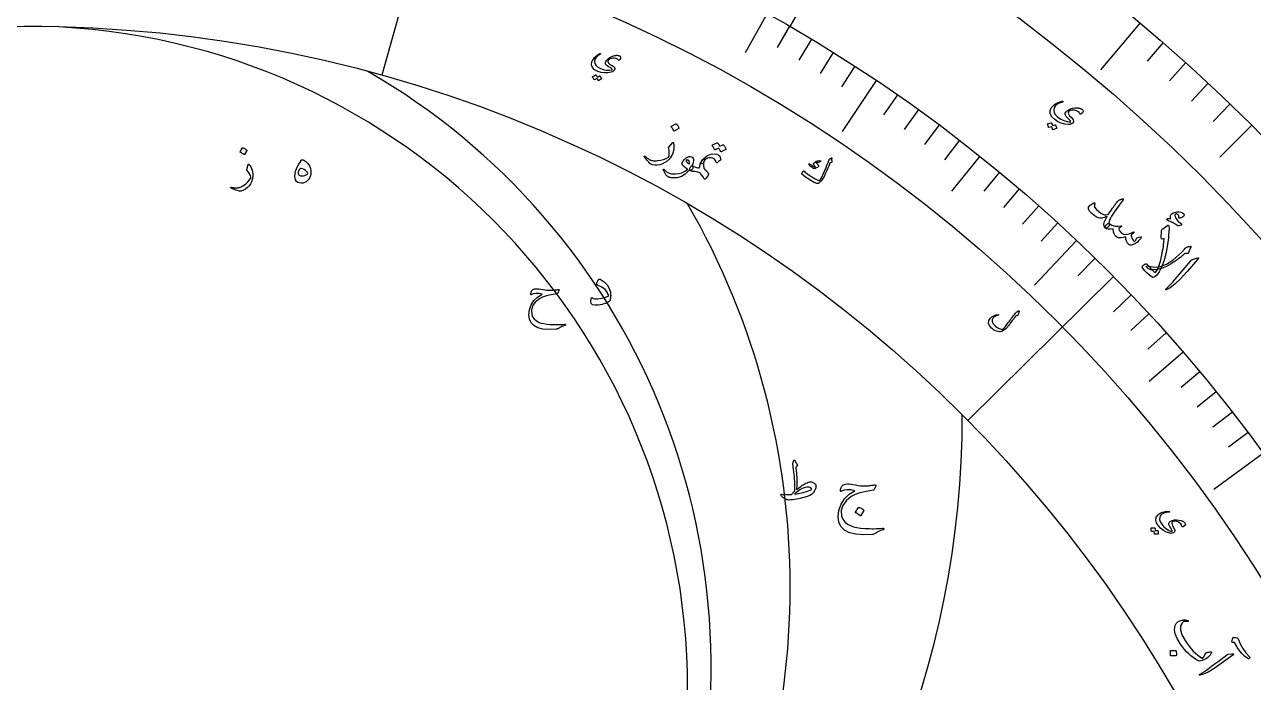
# Model space of a CAD drawing. Header units: millimetres. Extents: x -280 to 280, y -280 to 325.
# Drawn here: x 0 to 180.1, y 98.3 to 194.6 of the extents above; entities that cross this region are included whole.
import ezdxf

# ---------------------------------------------------------------- set-up
doc = ezdxf.new("R2010")
doc.units = ezdxf.units.MM
for name, color, linetype in [('ENGRAVE', 7, 'Continuous'), ('ENGRAVE_FINE', 8, 'Continuous'), ('TEXT', 5, 'Continuous')]:
    doc.layers.add(name, color=color, linetype=linetype)

msp = doc.modelspace()

# ---------------------------------------------------------------- linework, layer by layer
at = {"layer": 'ENGRAVE'}
for points in [[(127.2, 220.3169), (112.2, 194.3361)], [(60.4638, 216.1006), (52.3804, 187.2102)], [(108.8427, 196.2361), (105.6415, 190.4645)], [(163.5252, 194.8817), (157.7401, 187.9873)], [(124.8535, 186.459), (119.846, 178.9807)], [(179.888, 179.888), (175.2211, 175.2211)], [(140.015, 175.3601), (135.8969, 170.2024)], [(154.2192, 163.0086), (148.034, 156.4708)], [(159.6096, 157.7344), (138.2714, 136.6469)], [(169.8557, 146.6437), (164.86, 142.3307)], [(181.5986, 131.823), (174.3153, 126.536)]]:
    msp.add_lwpolyline(points, dxfattribs=at)
for radius in [274.4, 274.4, 267.4, 254.4, 254.4, 243.9, 224.4, 224.4, 213.9, 194.4, 194.4]:
    msp.add_circle((0, 0), radius, dxfattribs=at)
for centre, radius, end in [((0, 97.2), 97.2, 90), ((0, 100.6288), 100.6288, 60.000002), ((0, 112.2369), 112.2369, 30.000001), ((0, 137.4616), 137.4616, 0.000001)]:
    msp.add_arc(centre, radius, 270, end, dxfattribs=at)
at = {"layer": 'ENGRAVE_FINE'}
for points in [[(112.1075, 194.3895), (110.309, 191.2709)], [(115.3419, 192.488), (113.4915, 189.3999)], [(166.9014, 191.9981), (164.5396, 189.2812)], [(118.5449, 190.5321), (116.6431, 187.4754)], [(121.7158, 188.5222), (119.7631, 185.4978)], [(170.2268, 189.056), (167.818, 186.3807)], [(173.5004, 186.0564), (171.0452, 183.4235)], [(127.9573, 184.3429), (125.9045, 181.3855)], [(131.0262, 182.1744), (128.9242, 179.2518)], [(176.7211, 183), (174.2203, 180.4104)], [(134.0593, 179.954), (131.9087, 177.0671)], [(137.0559, 177.6824), (134.8572, 174.8319)], [(142.9358, 172.9876), (140.6427, 170.2124)], [(145.8175, 170.5656), (143.4782, 167.8293)], [(148.6591, 168.0947), (146.2742, 165.398)], [(151.46, 165.5755), (149.0302, 162.9192)], [(156.936, 160.3947), (154.4183, 157.8215)], [(162.2391, 155.0285), (159.6363, 152.5414)], [(164.8238, 152.2776), (162.1796, 149.8347)], [(167.3629, 149.4825), (164.678, 147.0843)], [(172.3014, 143.7622), (169.5372, 141.4559)], [(174.6993, 140.8386), (171.8966, 138.5792)], [(177.0486, 137.8737), (174.2083, 135.6618)], [(179.3486, 134.8682), (176.4714, 132.7045)]]:
    msp.add_lwpolyline(points, dxfattribs=at)
at = {"layer": 'TEXT'}
for points in [[(87.0489, 189.4325), (86.9077, 189.5644), (86.7228, 189.6518), (86.4941, 189.6945), (86.2219, 189.6925), (86.0341, 189.6576), (85.8614, 189.5926), (85.704, 189.4973), (85.5617, 189.3719), (85.5404, 189.3436), (85.525, 189.3111), (85.5153, 189.2744), (85.5116, 189.2335), (85.5434, 189.0867), (85.6425, 188.9419), (85.8088, 188.799), (86.0423, 188.6578), (86.2736, 188.5207), (86.4286, 188.3926), (86.5071, 188.2738), (86.5095, 188.1644), (86.4282, 187.975), (86.3149, 187.8252), (86.1697, 187.7148), (85.9926, 187.6439), (85.4942, 187.5563), (85.0028, 187.5475), (84.518, 187.6175), (84.0394, 187.7663), (83.5588, 188.0223), (83.254, 188.3381), (83.1249, 188.7143), (83.1719, 189.1516), (83.2574, 189.3653), (83.3882, 189.5807), (83.5644, 189.7976), (83.7861, 190.0161), (83.8552, 190.0735), (83.9241, 190.128), (83.9929, 190.1794), (84.0615, 190.2277), (84.1304, 190.2733), (84.2002, 190.3161), (84.2707, 190.3563), (84.342, 190.3938), (84.3771, 190.4068), (84.4034, 190.4067), (84.4208, 190.3936), (84.4293, 190.3674), (84.4283, 190.3401), (84.4203, 190.3158), (84.4051, 190.2948), (84.3829, 190.2768), (84.0191, 190.0289), (83.7571, 189.7759), (83.5965, 189.5182), (83.5369, 189.256), (83.5754, 188.9351), (83.717, 188.6578), (83.9617, 188.4239), (84.3096, 188.2329), (84.7886, 188.0621), (85.2479, 187.9694), (85.6878, 187.955), (86.1089, 188.0191), (86.1366, 188.0281), (86.1522, 188.0427), (86.1556, 188.0629), (86.1469, 188.0886), (86.0936, 188.1534), (85.9873, 188.2361), (85.8282, 188.3366), (85.6161, 188.4548), (85.4044, 188.5842), (85.2566, 188.7137), (85.173, 188.8436), (85.1534, 188.9739), (85.1767, 189.1062), (85.2245, 189.2345), (85.2966, 189.3587), (85.3933, 189.4788), (85.6287, 189.6943), (85.8993, 189.8682), (86.2051, 190.0004), (86.5462, 190.0907), (86.6343, 190.1088), (86.7175, 190.1212), (86.7959, 190.1281), (86.8694, 190.1294), (86.9379, 190.1257), (87.0012, 190.1173), (87.0592, 190.1043), (87.112, 190.0867), (87.3004, 189.9781), (87.3816, 189.8371), (87.3556, 189.6638), (87.2227, 189.4581), (87.1716, 189.4098), (87.1256, 189.3894), (87.0847, 189.397), (87.0489, 189.4325)], [(84.2686, 187.1188), (84.2778, 187.1224), (84.2885, 187.1223), (84.3005, 187.1184), (84.3139, 187.1108), (84.3553, 187.0693), (84.3943, 187.0266), (84.4308, 186.9826), (84.4648, 186.9374), (84.4966, 186.8905), (84.5262, 186.8415), (84.5536, 186.7904), (84.5789, 186.7371), (84.5821, 186.7229), (84.5805, 186.7101), (84.5741, 186.6986), (84.5631, 186.6885), (84.1431, 186.4075), (84.1342, 186.4054), (84.1244, 186.4098), (84.1137, 186.4208), (84.1022, 186.4384), (84.0954, 186.4529), (84.0833, 186.474), (84.0657, 186.5019), (84.0428, 186.5364), (84.0144, 186.578), (83.9802, 186.6273), (83.9402, 186.6841), (83.8945, 186.7486), (83.5656, 186.5311), (83.5526, 186.5257), (83.5402, 186.5285), (83.5284, 186.5396), (83.5173, 186.5589), (83.5077, 186.5756), (83.4921, 186.6011), (83.4706, 186.6355), (83.4431, 186.6786), (83.4091, 186.7309), (83.3679, 186.7926), (83.3194, 186.8637), (83.2636, 186.9442), (83.2591, 186.9555), (83.2591, 186.9648), (83.2635, 186.9721), (83.2723, 186.9774), (83.6892, 187.2427), (83.6984, 187.2463), (83.709, 187.2462), (83.721, 187.2423), (83.7344, 187.2348), (83.7708, 187.2017), (83.8048, 187.167), (83.8365, 187.1306), (83.8659, 187.0924), (83.8932, 187.0529), (83.9185, 187.0124), (83.9418, 186.9708), (83.963, 186.9282)], [(154.7003, 181.5654), (154.5903, 181.7472), (154.4207, 181.8949), (154.1914, 182.0085), (153.9026, 182.0876), (153.6934, 182.1068), (153.4912, 182.0895), (153.296, 182.0357), (153.1079, 181.9455), (153.0769, 181.9219), (153.0508, 181.8921), (153.0297, 181.8561), (153.0135, 181.814), (153.0033, 181.649), (153.0649, 181.4661), (153.1983, 181.2651), (153.4033, 181.0459), (153.6073, 180.8316), (153.7331, 180.6497), (153.7808, 180.5005), (153.7506, 180.384), (153.608, 180.2077), (153.4433, 180.0829), (153.2566, 180.0095), (153.0479, 179.9873), (152.494, 180.0436), (151.971, 180.1812), (151.4786, 180.4003), (151.0163, 180.701), (150.5839, 181.116), (150.3556, 181.5415), (150.3315, 181.9785), (150.5121, 182.4273), (150.6665, 182.6279), (150.8694, 182.8167), (151.1209, 182.9936), (151.4209, 183.1585), (151.5113, 183.1986), (151.6005, 183.2356), (151.6887, 183.2695), (151.7758, 183.3001), (151.8624, 183.3277), (151.949, 183.3522), (152.0357, 183.3736), (152.1223, 183.392), (152.1634, 183.3952), (152.1912, 183.3873), (152.2057, 183.3682), (152.2069, 183.338), (152.1977, 183.3093), (152.1819, 183.286), (152.1596, 183.2683), (152.1307, 183.2559), (151.6714, 183.1023), (151.3184, 182.9129), (151.0713, 182.6882), (150.9297, 182.4285), (150.8744, 182.0773), (150.9414, 181.7413), (151.1306, 181.4204), (151.4419, 181.1141), (151.898, 180.79), (152.3566, 180.5546), (152.8181, 180.4078), (153.2831, 180.3497), (153.3151, 180.351), (153.336, 180.3619), (153.3456, 180.3822), (153.3441, 180.412), (153.3069, 180.4965), (153.2192, 180.6158), (153.0807, 180.7698), (152.8915, 180.9584), (152.7059, 181.1586), (152.5882, 181.3399), (152.5385, 181.5025), (152.5567, 181.6463), (152.621, 181.7794), (152.7098, 181.9009), (152.8234, 182.0108), (152.9616, 182.1091), (153.2752, 182.2668), (153.6136, 182.37), (153.9769, 182.4186), (154.3649, 182.4123), (154.4635, 182.4051), (154.5553, 182.3934), (154.6403, 182.3773), (154.7186, 182.3568), (154.79, 182.3324), (154.8544, 182.3046), (154.912, 182.2735), (154.9626, 182.2391), (155.1296, 182.068), (155.1734, 181.8944), (155.0941, 181.7187), (154.892, 181.5406), (154.8235, 181.5047), (154.7687, 181.4969), (154.7277, 181.5171), (154.7003, 181.5654)], [(151.0655, 179.947), (151.0763, 179.948), (151.0876, 179.9446), (151.0991, 179.937), (151.111, 179.9249), (151.1425, 179.8686), (151.171, 179.8116), (151.1966, 179.7542), (151.2191, 179.6962), (151.2387, 179.637), (151.2554, 179.5763), (151.2692, 179.5139), (151.2801, 179.4499), (151.2792, 179.434), (151.2737, 179.4209), (151.2635, 179.4106), (151.2488, 179.4032), (150.7202, 179.2314), (150.71, 179.2318), (150.701, 179.2394), (150.693, 179.2543), (150.686, 179.2763), (150.6832, 179.2937), (150.6766, 179.3197), (150.6664, 179.3544), (150.6524, 179.3978), (150.6347, 179.4505), (150.6132, 179.5128), (150.5879, 179.585), (150.5587, 179.6669), (150.1454, 179.5351), (150.13, 179.5333), (150.1177, 179.54), (150.1086, 179.5553), (150.1025, 179.579), (150.0973, 179.5996), (150.0885, 179.6313), (150.076, 179.6741), (150.0598, 179.728), (150.0394, 179.7936), (150.0141, 179.8713), (149.984, 179.9611), (149.949, 180.063), (149.9476, 180.0762), (149.9504, 180.0861), (149.9572, 180.0925), (149.9682, 180.0955), (150.4889, 180.2515), (150.4997, 180.2526), (150.511, 180.2493), (150.5225, 180.2416), (150.5345, 180.2296), (150.5631, 180.1838), (150.5887, 180.1368), (150.6114, 180.0887), (150.6312, 180.0395), (150.6483, 179.9895), (150.6629, 179.9391), (150.6752, 179.8881), (150.685, 179.8366)], [(95.4772, 180.0753), (95.4916, 180.0796), (95.5079, 180.0781), (95.526, 180.0709), (95.546, 180.0579), (95.6625, 179.9205), (95.7634, 179.7745), (95.8486, 179.6199), (95.9181, 179.4568), (95.9219, 179.4356), (95.9192, 179.4178), (95.9098, 179.4037), (95.8937, 179.393), (95.235, 179.015), (95.2146, 179.0085), (95.1958, 179.0142), (95.1787, 179.0323), (95.1633, 179.0627), (95.15, 179.0889), (95.1283, 179.1292), (95.0983, 179.1835), (95.0599, 179.2518), (95.0122, 179.3346), (94.9542, 179.4323), (94.8859, 179.5451), (94.8072, 179.6729), (94.7979, 179.6921), (94.7962, 179.7074), (94.8022, 179.7186), (94.8157, 179.7258)], [(31.9627, 176.5594), (31.9724, 176.5691), (31.986, 176.5749), (32.0034, 176.5768), (32.0247, 176.5749), (32.1752, 176.5139), (32.3169, 176.4394), (32.45, 176.3513), (32.5743, 176.2497), (32.5864, 176.2342), (32.5918, 176.2188), (32.5903, 176.2033), (32.5821, 176.1878), (32.2182, 175.5994), (32.2047, 175.5854), (32.1873, 175.582), (32.166, 175.5892), (32.1408, 175.6071), (32.119, 175.6226), (32.0847, 175.6459), (32.0377, 175.6768), (31.9782, 175.7155), (31.9052, 175.762), (31.8176, 175.8162), (31.7155, 175.8781), (31.5989, 175.9478), (31.5834, 175.9594), (31.5756, 175.971), (31.5756, 175.9826), (31.5834, 175.9942)], [(95.0087, 177.3408), (95.0202, 177.352), (95.0311, 177.36), (95.0415, 177.3647), (95.0512, 177.366), (95.0733, 177.3566), (95.0941, 177.3335), (95.1135, 177.2966), (95.1316, 177.2461), (95.1813, 177.0109), (95.1984, 176.7607), (95.1831, 176.4954), (95.1353, 176.2151), (95.0597, 175.9263), (94.9619, 175.6543), (94.8419, 175.3991), (94.6998, 175.1607), (94.4606, 174.8749), (94.1862, 174.6249), (93.8768, 174.4104), (93.5325, 174.2314), (93.1653, 174.0986), (92.7909, 174.0303), (92.4091, 174.0266), (92.0198, 174.0874), (91.9214, 174.1148), (91.8304, 174.1563), (91.7467, 174.2117), (91.6705, 174.2811), (91.5047, 174.4606), (91.3558, 174.6243), (91.2238, 174.7724), (91.1088, 174.9049), (91.0113, 175.0216), (90.9318, 175.1222), (90.8703, 175.2069), (90.8269, 175.2756), (90.8198, 175.2936), (90.8164, 175.3096), (90.8167, 175.3238), (90.8207, 175.336), (90.8296, 175.3499), (90.8408, 175.3614), (90.8544, 175.3704), (90.8702, 175.3772), (90.8873, 175.3796), (90.9048, 175.3759), (90.9226, 175.3661), (90.9408, 175.3501), (91.0497, 175.2497), (91.1561, 175.1583), (91.2601, 175.0758), (91.3617, 175.0022), (91.4618, 174.9371), (91.5613, 174.8799), (91.6603, 174.8307), (91.7588, 174.7895), (91.8607, 174.7554), (91.9701, 174.7275), (92.0868, 174.7058), (92.211, 174.6902), (92.3429, 174.6813), (92.4828, 174.6795), (92.6306, 174.6847), (92.7864, 174.697), (93.2404, 174.7611), (93.6588, 174.8699), (94.0418, 175.0236), (94.3891, 175.2225), (94.4142, 175.2403), (94.4357, 175.2647), (94.4537, 175.2959), (94.4682, 175.3338), (94.503, 175.585), (94.5056, 175.8834), (94.4756, 176.2293), (94.4127, 176.6225), (94.4129, 176.6452), (94.4158, 176.6641), (94.4214, 176.6791), (94.4297, 176.6902)], [(102.3818, 177.034), (102.3964, 177.0377), (102.4127, 177.0357), (102.4306, 177.0278), (102.4501, 177.014), (102.508, 176.9444), (102.562, 176.8733), (102.6121, 176.8008), (102.6581, 176.727), (102.7004, 176.651), (102.7391, 176.5721), (102.7743, 176.4904), (102.8059, 176.4059), (102.8087, 176.384), (102.8045, 176.365), (102.7933, 176.3489), (102.7749, 176.3357), (102.0942, 175.9871), (102.0801, 175.9855), (102.0657, 175.9938), (102.0509, 176.0122), (102.0357, 176.0406), (102.0273, 176.0635), (102.0115, 176.0975), (101.9884, 176.1423), (101.958, 176.1981), (101.92, 176.2657), (101.8743, 176.3456), (101.8208, 176.4379), (101.7594, 176.5426), (101.227, 176.2725), (101.2064, 176.2667), (101.1878, 176.2731), (101.1712, 176.2918), (101.1568, 176.3226), (101.1442, 176.3494), (101.1238, 176.3904), (101.0954, 176.4456), (101.0592, 176.5152), (101.014, 176.5996), (100.959, 176.6993), (100.8941, 176.8144), (100.8192, 176.9448), (100.8138, 176.9625), (100.815, 176.9765), (100.8227, 176.9867), (100.8369, 176.9932), (101.5103, 177.3205), (101.5249, 177.3243), (101.5412, 177.3223), (101.5591, 177.3145), (101.5786, 177.3009), (101.6299, 177.2449), (101.6774, 177.1869), (101.7212, 177.1266), (101.7613, 177.0643), (101.7979, 177.0002), (101.8312, 176.9349), (101.8613, 176.8684), (101.8883, 176.8007)], [(40.536, 174.7865), (40.6188, 174.8246), (40.7126, 174.8325), (40.8172, 174.8101), (40.9327, 174.7575), (41.22, 174.5651), (41.4626, 174.3462), (41.6604, 174.1006), (41.8134, 173.8284), (41.9192, 173.5448), (41.9755, 173.255), (41.9821, 172.9593), (41.9392, 172.6575), (41.8612, 172.3823), (41.7529, 172.1373), (41.6144, 171.9226), (41.4456, 171.7381), (41.2551, 171.5899), (41.0513, 171.4841), (40.8341, 171.4206), (40.6037, 171.3994), (40.3025, 171.4212), (40.0569, 171.5059), (39.867, 171.6534), (39.7327, 171.8639), (39.6523, 172.1198), (39.6239, 172.4131), (39.6475, 172.744), (39.7231, 173.1123), (39.8458, 173.4946), (40.011, 173.8575), (40.2184, 174.201), (40.4682, 174.5252), (40.4767, 174.5403), (40.4827, 174.5663), (40.4864, 174.6032), (40.4876, 174.651), (40.4906, 174.703), (40.4997, 174.743), (40.5148, 174.7708), (40.536, 174.7865)], [(97.3678, 173.2451), (96.8553, 172.7335), (96.2836, 172.3845), (95.6529, 172.1972), (94.9629, 172.1709), (94.8731, 172.179), (94.786, 172.1898), (94.7016, 172.2033), (94.6199, 172.2195), (94.5416, 172.2387), (94.4674, 172.2609), (94.3974, 172.2864), (94.3314, 172.315), (94.1872, 172.4234), (94.0248, 172.6198), (93.8438, 172.9044), (93.6436, 173.2771), (93.6261, 173.3244), (93.6217, 173.3635), (93.6306, 173.3942), (93.6527, 173.4165), (93.6812, 173.4276), (93.7091, 173.4245), (93.7365, 173.4073), (93.7634, 173.376), (94.029, 173.0941), (94.3916, 172.8973), (94.8515, 172.7849), (95.4095, 172.7561), (95.9062, 172.8048), (96.3656, 172.9302), (96.7879, 173.1327), (97.173, 173.4127), (97.1791, 173.4268), (97.1809, 173.4398), (97.1785, 173.4515), (97.1717, 173.4619), (96.9274, 173.6179), (96.7288, 173.7674), (96.5758, 173.9106), (96.4685, 174.0476), (96.4108, 174.1994), (96.4129, 174.364), (96.4748, 174.5414), (96.5968, 174.7315), (96.6155, 174.7554), (96.6353, 174.7792), (96.6562, 174.803), (96.6784, 174.8267), (96.702, 174.8509), (96.7273, 174.8759), (96.7543, 174.9018), (96.783, 174.9286), (96.987, 175.0921), (97.1897, 175.209), (97.3911, 175.2794), (97.591, 175.3033), (97.7683, 175.2784), (97.9015, 175.2028), (97.9906, 175.0766), (98.0354, 174.8998), (98.0409, 174.6856), (98.0086, 174.4585), (97.9386, 174.2186), (97.831, 173.9658), (97.8456, 173.9579), (97.86, 173.9507), (97.8742, 173.9443), (97.8882, 173.9385), (97.9022, 173.9328), (97.9164, 173.9263), (97.9308, 173.9191), (97.9454, 173.9112), (97.989, 173.8726), (98.0096, 173.8191), (98.0073, 173.7505), (97.9819, 173.667), (97.9428, 173.5815), (97.8948, 173.4998), (97.8381, 173.4218), (97.7727, 173.3475), (97.7075, 173.2865), (97.6515, 173.2482), (97.6048, 173.2326), (97.5672, 173.2398), (97.4281, 173.318), (97.4197, 173.3052), (97.4068, 173.2887), (97.3895, 173.2687), (97.3678, 173.2451)], [(97.4792, 174.2699), (97.4776, 174.4485), (97.4462, 174.5915), (97.3851, 174.6989), (97.2945, 174.7706), (97.2262, 174.788), (97.1592, 174.7925), (97.0935, 174.7842), (97.0292, 174.763), (97.0035, 174.7471), (96.9878, 174.7231), (96.9821, 174.6911), (96.9865, 174.6512), (97.0253, 174.5418), (97.1099, 174.4348), (97.2404, 174.3299), (97.4167, 174.2272), (97.4372, 174.2206), (97.4544, 174.2256), (97.4685, 174.242), (97.4792, 174.2699)], [(99.6303, 174.6692), (99.5779, 174.5571), (99.5415, 174.4152), (99.521, 174.2435), (99.5163, 174.042), (99.5212, 173.9636), (99.5295, 173.8881), (99.5412, 173.8155), (99.5565, 173.7458), (99.5752, 173.679), (99.5973, 173.615), (99.6229, 173.554), (99.6519, 173.4958), (99.667, 173.4722), (99.6882, 173.4444), (99.7156, 173.4125), (99.7491, 173.3765), (99.7885, 173.3358), (99.8334, 173.29), (99.884, 173.2392), (99.9401, 173.1833), (99.9846, 173.1378), (100.0251, 173.0939), (100.0617, 173.0517), (100.0943, 173.0111), (100.1239, 172.9716), (100.1514, 172.9328), (100.1768, 172.8945), (100.2001, 172.8569), (100.2345, 172.791), (100.2475, 172.7241), (100.2392, 172.6562), (100.2095, 172.5871), (100.0979, 172.4108), (99.9917, 172.2582), (99.8909, 172.1295), (99.7954, 172.0246), (99.7523, 171.986), (99.7129, 171.9745), (99.6772, 171.9904), (99.6451, 172.0334), (99.4304, 172.3757), (99.2463, 172.6375), (99.0932, 172.8188), (98.9715, 172.9196), (98.8483, 172.9755), (98.6905, 173.0217), (98.4982, 173.0581), (98.2714, 173.0848), (98.1552, 173.0956), (98.0469, 173.1086), (97.9465, 173.1238), (97.8541, 173.1411), (97.7693, 173.1614), (97.692, 173.1852), (97.6222, 173.2127), (97.5599, 173.2439), (97.524, 173.2775), (97.504, 173.3288), (97.5001, 173.3978), (97.5121, 173.4846), (97.5389, 173.5806), (97.5753, 173.67), (97.6212, 173.7529), (97.6767, 173.8291), (97.7381, 173.8887), (97.8013, 173.9218), (97.8666, 173.9282), (97.9339, 173.9079), (98.2318, 173.786), (98.5016, 173.7038), (98.7433, 173.6615), (98.9569, 173.6593), (98.9933, 174.0028), (99.0931, 174.3174), (99.2567, 174.6031), (99.4844, 174.8596), (99.6701, 174.9773), (99.7564, 174.9848), (99.7431, 174.8821), (99.6303, 174.6692)], [(99.558, 174.457), (99.5152, 174.3553), (99.4528, 174.2855), (99.3708, 174.2476), (99.2692, 174.2415), (99.1872, 174.2645), (99.1451, 174.3146), (99.1428, 174.392), (99.1803, 174.4967), (99.2738, 174.6548), (99.3777, 174.8009), (99.4919, 174.9351), (99.6164, 175.0572), (100.1259, 175.4327), (100.6098, 175.6528), (101.0677, 175.7177), (101.4989, 175.6273), (101.6898, 175.526), (101.8424, 175.3867), (101.9568, 175.2094), (102.0327, 174.9943), (102.043, 174.9259), (102.0404, 174.8673), (102.025, 174.8187), (101.9969, 174.78), (101.8642, 174.6576), (101.7385, 174.5532), (101.6197, 174.4669), (101.5077, 174.3986), (101.4696, 174.3871), (101.4378, 174.3928), (101.4122, 174.4156), (101.3929, 174.4556), (101.2659, 174.7379), (101.1017, 174.94), (100.9007, 175.0614), (100.6633, 175.1023), (100.369, 175.0942), (100.1267, 175.0537), (99.9361, 174.981), (99.7973, 174.8762), (99.7173, 174.7811), (99.6508, 174.6795), (99.5977, 174.5715), (99.558, 174.457)], [(118.3233, 175.0209), (118.3161, 174.9527), (118.3119, 174.8863), (118.3106, 174.8218), (118.3123, 174.7591), (118.3172, 174.698), (118.3257, 174.6384), (118.3377, 174.5801), (118.3532, 174.5233), (118.3554, 174.4959), (118.346, 174.4719), (118.3253, 174.4515), (118.293, 174.4346), (118.1128, 174.3522), (118.0942, 174.3426), (118.0796, 174.3337), (118.0689, 174.3256), (118.0622, 174.3182), (117.8831, 173.8866), (117.7184, 173.4985), (117.5682, 173.1537), (117.4326, 172.8524), (117.3116, 172.5948), (117.2051, 172.3816), (117.1133, 172.2126), (117.0361, 172.0878), (116.8805, 171.859), (116.8272, 171.7893), (116.7701, 171.7217), (116.7093, 171.6561), (116.6449, 171.5926), (116.5764, 171.5314), (116.5038, 171.4727), (116.4268, 171.4164), (116.3456, 171.3626), (116.1304, 171.347), (115.7707, 171.4808), (115.2658, 171.7632), (114.6148, 172.1929), (114.4166, 172.3348), (114.2365, 172.4711), (114.0747, 172.6019), (113.931, 172.7272), (113.9207, 172.7428), (113.9165, 172.7587), (113.9183, 172.7749), (113.9262, 172.7912), (113.9695, 172.8662), (114.0094, 172.9341), (114.046, 172.995), (114.0791, 173.0488), (114.1092, 173.0961), (114.1368, 173.1375), (114.1617, 173.1731), (114.184, 173.2028), (114.1975, 173.2188), (114.2101, 173.2244), (114.2217, 173.2197), (114.2324, 173.2046), (114.3204, 173.0988), (114.4458, 172.9808), (114.6086, 172.8505), (114.8088, 172.7079), (115.4194, 172.3009), (115.9153, 172.0097), (116.2977, 171.8354), (116.5669, 171.7787), (116.663, 171.9211), (116.8094, 172.1991), (117.0059, 172.6128), (117.252, 173.1625), (117.4938, 173.7158), (117.6748, 174.1356), (117.7953, 174.4217), (117.8554, 174.5739), (117.8707, 174.6164), (117.885, 174.6561), (117.8983, 174.6931), (117.9106, 174.7273), (117.9218, 174.7585), (117.9315, 174.7864), (117.9399, 174.811), (117.9469, 174.8323), (117.9648, 174.8768), (117.9887, 174.9147), (118.0185, 174.9461), (118.0543, 174.9709), (118.2646, 175.0878), (118.2801, 175.0947), (118.2935, 175.0972), (118.3047, 175.0952), (118.3137, 175.0887), (118.3208, 175.0749), (118.3248, 175.059), (118.3256, 175.041), (118.3233, 175.0209)], [(32.7524, 174.1517), (32.7568, 174.1657), (32.7621, 174.1768), (32.7684, 174.185), (32.7756, 174.1904), (32.7974, 174.1923), (32.824, 174.1826), (32.8555, 174.1613), (32.8918, 174.1284), (33.0331, 173.9605), (33.155, 173.7665), (33.2576, 173.5463), (33.3408, 173.3), (33.4056, 173.0349), (33.4453, 172.7736), (33.4598, 172.5162), (33.4492, 172.2626), (33.3805, 171.9288), (33.2673, 171.6084), (33.1095, 171.3017), (32.9073, 171.0084), (32.6653, 170.7428), (32.3885, 170.5265), (32.0769, 170.3596), (31.7305, 170.242), (31.6376, 170.2221), (31.5447, 170.2168), (31.4518, 170.226), (31.3589, 170.2497), (31.1448, 170.3245), (30.9514, 170.3939), (30.7789, 170.458), (30.6273, 170.5168), (30.4968, 170.5703), (30.3882, 170.6184), (30.3014, 170.6613), (30.2363, 170.6988), (30.2227, 170.7104), (30.2131, 170.722), (30.2073, 170.7336), (30.2053, 170.7452), (30.2068, 170.7602), (30.2111, 170.7742), (30.2184, 170.7873), (30.2285, 170.7994), (30.2416, 170.8086), (30.2576, 170.813), (30.2764, 170.8125), (30.2982, 170.8071), (30.4308, 170.7716), (30.5576, 170.7423), (30.6785, 170.7193), (30.7937, 170.7026), (30.904, 170.6922), (31.0105, 170.6881), (31.1131, 170.6903), (31.2118, 170.6988), (31.3102, 170.7145), (31.4121, 170.7384), (31.5173, 170.7706), (31.626, 170.811), (31.738, 170.8601), (31.8534, 170.9184), (31.9722, 170.9859), (32.0943, 171.0626), (32.4374, 171.3094), (32.7311, 171.5775), (32.9755, 171.8668), (33.1705, 172.1775), (33.1831, 172.2026), (33.1898, 172.2317), (33.1908, 172.2646), (33.186, 172.3013), (33.1047, 172.5186), (32.9769, 172.76), (32.8027, 173.0257), (32.5821, 173.3155), (32.5724, 173.3339), (32.5666, 173.3504), (32.5647, 173.3649), (32.5666, 173.3775)], [(41.4553, 172.7059), (41.4958, 172.7567), (41.5013, 172.822), (41.4716, 172.9018), (41.4069, 172.9962), (41.1825, 173.2405), (40.9642, 173.4123), (40.7519, 173.5115), (40.5456, 173.5381), (40.4477, 173.5206), (40.3569, 173.468), (40.2735, 173.3803), (40.1973, 173.2575), (40.1362, 173.125), (40.0981, 173.0083), (40.0829, 172.9073), (40.0908, 172.822), (40.1585, 172.6653), (40.2747, 172.5534), (40.4392, 172.4863), (40.6521, 172.4639), (40.8874, 172.479), (41.0997, 172.5244), (41.289, 172.6), (41.4553, 172.7059)], [(116.714, 174.6877), (116.7221, 174.6806), (116.7274, 174.6719), (116.73, 174.6617), (116.7299, 174.6499), (116.7267, 174.6414), (116.722, 174.6331), (116.7158, 174.625), (116.7079, 174.6171), (116.4422, 174.4347), (116.4132, 174.4176), (116.3876, 174.4067), (116.3652, 174.4021), (116.3462, 174.4038), (116.2756, 174.4267), (116.2103, 174.4384), (116.1504, 174.4389), (116.0958, 174.4282), (116.078, 174.4155), (116.0747, 174.3914), (116.0861, 174.3558), (116.112, 174.3089), (116.1324, 174.2821), (116.1541, 174.2554), (116.1771, 174.2286), (116.2013, 174.2019), (116.2271, 174.1749), (116.2548, 174.1475), (116.2843, 174.1198), (116.3157, 174.0916), (116.4024, 173.9618), (116.3727, 173.8344), (116.2266, 173.7093), (115.9644, 173.5862), (115.8722, 173.5592), (115.7902, 173.5447), (115.7184, 173.543), (115.6568, 173.554), (115.5971, 173.578), (115.5217, 173.6219), (115.4306, 173.6855), (115.3236, 173.7688), (115.2698, 173.8125), (115.2201, 173.8561), (115.1745, 173.8994), (115.133, 173.9425), (115.095, 173.9846), (115.06, 174.0247), (115.0279, 174.0628), (114.9987, 174.099), (114.9844, 174.1266), (114.9776, 174.1518), (114.9786, 174.1744), (114.9872, 174.1945), (115.0024, 174.2111), (115.02, 174.2185), (115.04, 174.2167), (115.0625, 174.2057), (115.1313, 174.1666), (115.2086, 174.1209), (115.2944, 174.0688), (115.3886, 174.0102), (115.5643, 173.9008), (115.7057, 173.8216), (115.8128, 173.7727), (115.8856, 173.7542), (115.897, 173.7547), (115.9061, 173.7593), (115.9127, 173.768), (115.917, 173.7808), (115.9174, 173.7903), (115.9138, 173.8016), (115.9063, 173.8146), (115.8949, 173.8294), (115.7799, 173.9535), (115.7336, 174.0081), (115.6986, 174.0619), (115.675, 174.1148), (115.6628, 174.167), (115.6591, 174.2211), (115.6674, 174.2689), (115.6878, 174.3105), (115.7201, 174.3457), (115.983, 174.554), (116.2364, 174.6805), (116.48, 174.7251), (116.714, 174.6877)], [(159.0033, 165.4643), (159.03, 165.3921), (159.033, 165.3159), (159.0123, 165.2359), (158.968, 165.152), (158.9023, 165.0588), (158.8304, 164.9781), (158.7524, 164.91), (158.6683, 164.8544), (158.5865, 164.8166), (158.5153, 164.8019), (158.4548, 164.8102), (158.4048, 164.8415), (158.2544, 165.0965), (158.2225, 165.4052), (158.3093, 165.7678), (158.5147, 166.1845), (158.5545, 166.2523), (158.5889, 166.3109), (158.6181, 166.3606), (158.642, 166.4013), (158.6605, 166.4329), (158.6738, 166.4555), (158.6818, 166.469), (158.6844, 166.4735), (158.6935, 166.5038), (158.6884, 166.5194), (158.6693, 166.5202), (158.6362, 166.5062), (158.2644, 166.3517), (157.9336, 166.2673), (157.6436, 166.253), (157.3944, 166.309), (157.0939, 166.4544), (156.7797, 166.6647), (156.4515, 166.94), (156.109, 167.28), (155.9414, 167.5731), (155.9781, 167.8707), (156.2191, 168.1732), (156.6652, 168.48), (156.7282, 168.5082), (156.7842, 168.52), (156.8332, 168.5154), (156.875, 168.4945), (156.9046, 168.4612), (156.9167, 168.4196), (156.9112, 168.3698), (156.8882, 168.3117), (156.839, 168.1878), (156.8181, 168.0785), (156.8255, 167.9839), (156.8612, 167.9038), (157.1442, 167.5436), (157.4526, 167.2439), (157.7867, 167.0046), (158.1469, 166.8256), (158.3284, 166.7742), (158.5096, 166.7658), (158.6906, 166.8006), (158.8715, 166.8785), (158.9272, 166.9439), (159.0475, 167.1051), (159.2324, 167.3622), (159.4818, 167.7152), (159.6163, 167.9031), (159.7381, 168.0724), (159.8472, 168.2231), (159.9436, 168.3553), (160.0261, 168.4685), (160.0934, 168.5621), (160.1455, 168.6363), (160.1824, 168.691), (160.2444, 168.7695), (160.306, 168.8317), (160.3673, 168.8778), (160.4282, 168.9076), (160.5098, 168.9389), (160.5859, 168.9679), (160.6566, 168.9947), (160.7217, 169.0192), (160.781, 169.0419), (160.8339, 169.0631), (160.8805, 169.083), (160.9207, 169.1014), (160.9558, 169.1136), (160.9869, 169.1146), (161.0142, 169.1044), (161.0375, 169.083), (161.0534, 169.0496), (161.0583, 169.0168), (161.052, 168.9847), (161.0346, 168.9532), (160.7387, 168.557), (160.4617, 168.1784), (160.2036, 167.8174), (159.9645, 167.4739), (159.7439, 167.1484), (159.5414, 166.8412), (159.3569, 166.5524), (159.1906, 166.2819), (159.0486, 166.0168), (158.9701, 165.7922), (158.9549, 165.608), (159.0033, 165.4643)], [(168.9937, 165.1796), (168.8873, 165.255), (168.7882, 165.3245), (168.6963, 165.3882), (168.6118, 165.4462), (168.5345, 165.4974), (168.4646, 165.5412), (168.402, 165.5776), (168.3467, 165.6064), (168.2889, 165.634), (168.2185, 165.6665), (168.1357, 165.704), (168.0404, 165.7464), (167.9322, 165.7933), (167.8107, 165.8442), (167.6759, 165.8991), (167.5277, 165.958), (167.4721, 165.9868), (167.4362, 166.023), (167.42, 166.0666), (167.4235, 166.1176), (167.4761, 166.1983), (167.5942, 166.235), (167.778, 166.2277), (168.0275, 166.176), (167.9772, 166.3548), (167.9595, 166.5106), (167.9747, 166.6436), (168.0226, 166.7537), (168.166, 166.9081), (168.3655, 167.0314), (168.6215, 167.1234), (168.9339, 167.1838), (169.2508, 167.2003), (169.5201, 167.1606), (169.7417, 167.0647), (169.9153, 166.9129), (169.983, 166.7995), (169.998, 166.6917), (169.9603, 166.5896), (169.8699, 166.4933), (169.7524, 166.4093), (169.633, 166.3442), (169.5119, 166.2982), (169.3889, 166.271), (169.2887, 166.2661), (169.2218, 166.2871), (169.1884, 166.3339), (169.1884, 166.4066), (169.2011, 166.5023), (169.1923, 166.5908), (169.162, 166.672), (169.1102, 166.7459), (169.0446, 166.8124), (168.9732, 166.8574), (168.8959, 166.881), (168.8128, 166.8832), (168.7325, 166.8655), (168.6773, 166.8291), (168.6473, 166.7742), (168.6423, 166.7008), (168.6772, 166.4785), (168.7644, 166.2526), (168.9037, 166.0229), (169.0952, 165.7893), (169.1142, 165.7712), (169.1367, 165.7522), (169.1625, 165.7322), (169.1918, 165.7113), (169.2241, 165.689), (169.259, 165.6649), (169.2965, 165.639), (169.3366, 165.6114), (169.3794, 165.5809), (169.4184, 165.5534), (169.4535, 165.5291), (169.4847, 165.5078), (169.5121, 165.4889), (169.5355, 165.4713), (169.5551, 165.455), (169.5709, 165.4402), (169.5963, 165.4082), (169.6105, 165.3755), (169.6136, 165.3423), (169.6054, 165.3086), (169.5934, 165.2805), (169.5779, 165.2577), (169.559, 165.2401), (169.5367, 165.2278), (169.3455, 165.1748), (169.1913, 165.149), (169.074, 165.1506), (168.9937, 165.1796)], [(163.6369, 163.5415), (163.662, 163.5368), (163.676, 163.5159), (163.6791, 163.4789), (163.6711, 163.4258), (163.6435, 163.3498), (163.5879, 163.2578), (163.5043, 163.1497), (163.3926, 163.0255), (163.2606, 162.8895), (163.1226, 162.7663), (162.9787, 162.6557), (162.8289, 162.5579), (162.5126, 162.3925), (162.2559, 162.3032), (162.0586, 162.29), (161.9208, 162.353), (161.6966, 162.6042), (161.538, 162.8859), (161.4448, 163.1985), (161.4171, 163.5422), (161.0405, 163.4157), (160.6951, 163.3678), (160.3807, 163.3983), (160.0972, 163.5075), (159.8696, 163.6931), (159.7096, 163.9531), (159.6168, 164.2877), (159.5909, 164.6972), (159.1953, 164.6419), (158.8659, 164.6474), (158.6025, 164.7138), (158.4048, 164.8415), (158.3896, 164.8927), (158.4127, 164.9803), (158.474, 165.1044), (158.5736, 165.2649), (158.6895, 165.4064), (158.7997, 165.4868), (158.9043, 165.5061), (159.0033, 165.4643), (159.3904, 165.2306), (159.8037, 165.1024), (160.2434, 165.0796), (160.7099, 165.1623), (160.7353, 165.1669), (160.7574, 165.1663), (160.7761, 165.1607), (160.7916, 165.1498), (160.8062, 165.1322), (160.8158, 165.1128), (160.8203, 165.0917), (160.8198, 165.0687), (160.7902, 165.0255), (160.7141, 164.9774), (160.5914, 164.9245), (160.4222, 164.8666), (160.4123, 164.7045), (160.467, 164.5248), (160.586, 164.3273), (160.7693, 164.1119), (161.0716, 163.9186), (161.4592, 163.8747), (161.9325, 163.9798), (162.492, 164.2339), (162.5203, 164.2472), (162.5445, 164.2528), (162.5645, 164.2508), (162.5803, 164.2411), (162.5978, 164.2203), (162.6094, 164.1987), (162.6151, 164.1762), (162.6148, 164.1528), (162.6065, 164.1273), (162.5947, 164.1052), (162.5795, 164.0865), (162.5609, 164.0711), (162.209, 163.8524), (162.2187, 163.7027), (162.2529, 163.5454), (162.3115, 163.3807), (162.3947, 163.2084), (162.4899, 163.0552), (162.5782, 162.9544), (162.6596, 162.9062), (162.7342, 162.9105), (162.8059, 162.9594), (162.8851, 163.0514), (162.972, 163.1868), (163.0664, 163.3655), (163.1121, 163.3969), (163.2225, 163.4368), (163.3974, 163.485), (163.6369, 163.5415)], [(164.534, 159.5525), (164.7414, 159.2965), (164.9333, 159.0688), (165.1099, 158.8695), (165.2712, 158.6986), (165.4174, 158.5554), (165.5485, 158.4389), (165.6645, 158.3493), (165.7655, 158.2865), (166.0564, 158.7305), (166.3211, 159.3509), (166.5581, 160.1486), (166.7655, 161.1244), (166.831, 161.4937), (166.8876, 161.8348), (166.9353, 162.1478), (166.9743, 162.4325), (167.0042, 162.6885), (167.0247, 162.9154), (167.0359, 163.1131), (167.0378, 163.2815), (166.7574, 163.2113), (166.6927, 163.2346), (166.6484, 163.2746), (166.6248, 163.3313), (166.6216, 163.4048), (166.6569, 164.3817), (166.6734, 164.4854), (166.7096, 164.5776), (166.7655, 164.6585), (166.841, 164.728), (167.5315, 165.2169), (167.5824, 165.249), (167.6256, 165.265), (167.6612, 165.2647), (167.6891, 165.2484), (167.7475, 165.1011), (167.7708, 164.7994), (167.7585, 164.3434), (167.7097, 163.7336), (167.6758, 163.3925), (167.638, 163.0595), (167.5964, 162.7344), (167.551, 162.4172), (167.5019, 162.108), (167.449, 161.8067), (167.3925, 161.5134), (167.3324, 161.228), (167.0405, 160.1078), (166.7058, 159.1744), (166.3305, 158.4267), (165.9167, 157.8637), (165.7379, 157.7026), (165.5713, 157.6106), (165.4168, 157.5876), (165.2744, 157.6334), (164.8964, 157.8988), (164.5395, 158.2135), (164.2034, 158.5779), (163.8877, 158.992), (163.8602, 159.0316), (163.8436, 159.0685), (163.8379, 159.1027), (163.8432, 159.1343), (163.9429, 159.3166), (164.0654, 159.4531), (164.2107, 159.5437), (164.379, 159.5882), (164.437, 159.593), (164.4822, 159.5886), (164.5145, 159.5751), (164.534, 159.5525)], [(165.2747, 158.702), (165.0797, 158.7222), (164.9008, 158.7758), (164.7378, 158.8629), (164.5906, 158.9834), (164.5196, 159.0655), (164.4787, 159.1337), (164.4679, 159.1879), (164.4873, 159.2283), (164.5361, 159.2555), (164.6064, 159.2639), (164.6984, 159.2533), (164.8121, 159.2238), (165.6664, 159.0881), (166.5348, 159.1936), (167.4177, 159.5412), (168.315, 160.1323), (168.7735, 160.5057), (169.2137, 160.8967), (169.6355, 161.3053), (170.0387, 161.7316), (170.1553, 161.8553), (170.2544, 161.947), (170.3358, 162.0067), (170.3996, 162.0344), (170.4973, 162.0571), (170.5837, 162.0776), (170.659, 162.0959), (170.7231, 162.112), (170.7765, 162.1255), (170.8195, 162.1359), (170.8522, 162.1433), (170.8746, 162.1476), (170.9093, 162.1467), (170.9379, 162.14), (170.9605, 162.1276), (170.9769, 162.1094), (170.9898, 162.0793), (170.9949, 162.0521), (170.9924, 162.0277), (170.9822, 162.0062), (170.8485, 161.7783), (170.7505, 161.5844), (170.6881, 161.4243), (170.6614, 161.298), (170.6447, 161.2057), (170.6053, 161.1408), (170.5434, 161.1033), (170.4589, 161.0932), (170.0688, 161.1005), (169.8732, 160.9089), (169.663, 160.7177), (169.4384, 160.5271), (169.1992, 160.3369), (168.9456, 160.1463), (168.6776, 159.9543), (168.3951, 159.761), (168.0983, 159.5663), (167.3879, 159.1706), (166.6805, 158.895), (165.9761, 158.7389), (165.2747, 158.702)], [(171.7871, 160.4222), (171.9808, 160.4748), (172.0778, 160.4623), (172.078, 160.3847), (171.9814, 160.2419), (170.4131, 158.476), (169.4461, 157.3966), (168.6214, 156.5905), (167.9403, 156.0565), (167.4031, 155.7939), (167.3474, 155.7851), (167.3099, 155.7884), (167.2906, 155.8038), (167.2896, 155.8313), (167.2989, 155.8627), (167.3175, 155.8964), (167.3456, 155.9323), (167.383, 155.9704), (167.6871, 156.2538), (167.9966, 156.5683), (168.3114, 156.9141), (168.6314, 157.2912), (168.7166, 157.388), (168.9443, 157.6522), (169.3142, 158.084), (169.826, 158.6835), (170.9486, 160.0262), (171.0127, 160.0929), (171.0782, 160.1475), (171.1452, 160.1901), (171.2135, 160.2206)], [(83.8637, 156.6866), (83.9021, 156.8018), (83.94, 156.9055), (83.9771, 156.9978), (84.0137, 157.0785), (84.0491, 157.1484), (84.0827, 157.208), (84.1144, 157.2573), (84.1444, 157.2963), (84.191, 157.3338), (84.2436, 157.3495), (84.3023, 157.3434), (84.367, 157.3156), (84.9398, 156.9316), (85.3807, 156.4858), (85.6898, 155.9783), (85.867, 155.4092), (85.8918, 155.2465), (85.9081, 155.0874), (85.916, 154.932), (85.9154, 154.7801), (85.9057, 154.6332), (85.8863, 154.4922), (85.8573, 154.3574), (85.8186, 154.2285), (85.7841, 154.1596), (85.7387, 154.0979), (85.6825, 154.0434), (85.6154, 153.9963), (85.3843, 153.8832), (85.146, 153.7858), (84.9004, 153.7041), (84.6476, 153.6382), (84.3887, 153.5868), (84.125, 153.5487), (83.8565, 153.5239), (83.5831, 153.5124), (83.2589, 153.5668), (83.0605, 153.7495), (82.9879, 154.0604), (83.0412, 154.4995), (83.0593, 154.5473), (83.0847, 154.5842), (83.1174, 154.6102), (83.1573, 154.6253), (83.1918, 154.6211), (83.2275, 154.6084), (83.2643, 154.5872), (83.3025, 154.5576), (83.4204, 154.4941), (83.5807, 154.4584), (83.7833, 154.4505), (84.0283, 154.4705), (84.5599, 154.5479), (84.9936, 154.635), (85.3293, 154.7318), (85.567, 154.8382), (85.5791, 154.8527), (85.5863, 154.8769), (85.5887, 154.9108), (85.5863, 154.9543), (85.4224, 155.4116), (85.1049, 155.8156), (84.6337, 156.1664), (84.0089, 156.464), (83.9273, 156.507), (83.8758, 156.5584), (83.8547, 156.6182), (83.8637, 156.6866)], [(78.3379, 155.6801), (78.1521, 155.2621), (78.1352, 155.2345), (78.1154, 155.2137), (78.0926, 155.1997), (78.067, 155.1924), (77.2081, 155.0569), (76.4895, 154.8905), (75.9113, 154.693), (75.4734, 154.4647), (74.8594, 153.9639), (74.465, 153.4137), (74.2904, 152.8142), (74.3354, 152.1653), (74.4718, 151.814), (74.7031, 151.5034), (75.0292, 151.2334), (75.4502, 151.004), (75.7458, 150.9014), (76.1141, 150.8182), (76.5549, 150.7543), (77.0683, 150.7098), (77.3412, 150.6968), (77.6102, 150.6885), (77.8754, 150.6851), (78.1366, 150.6866), (78.3931, 150.6924), (78.6437, 150.7021), (78.8886, 150.7156), (79.1276, 150.733), (79.1837, 150.7369), (79.2283, 150.733), (79.2612, 150.7214), (79.2825, 150.7021), (79.2941, 150.6784), (79.2979, 150.6537), (79.2941, 150.628), (79.2825, 150.6014), (79.274, 150.5872), (79.2641, 150.5753), (79.2527, 150.5659), (79.2399, 150.5589), (79.2261, 150.5528), (79.2118, 150.5463), (79.197, 150.5393), (79.1818, 150.5318), (78.9587, 150.4606), (78.7618, 150.3866), (78.591, 150.3097), (78.4463, 150.2298), (78.3537, 150.1722), (78.2692, 150.1234), (78.193, 150.0832), (78.125, 150.0518), (78.0662, 150.0276), (78.0176, 150.0092), (77.9791, 149.9966), (77.9508, 149.9898), (76.8921, 149.9506), (75.9921, 150.0266), (75.2508, 150.2177), (74.6683, 150.524), (74.2473, 150.944), (73.9986, 151.4685), (73.9221, 152.0976), (74.0179, 152.8311), (74.2715, 153.57), (74.6683, 154.1995), (75.2083, 154.7197), (75.8915, 155.1305), (75.4076, 155.2229), (74.9857, 155.2447), (74.6257, 155.1958), (74.3276, 155.0763), (74.3015, 155.0666), (74.2773, 155.0608), (74.255, 155.0589), (74.2347, 155.0608), (74.2178, 155.0671), (74.2057, 155.0782), (74.1984, 155.0942), (74.196, 155.115), (74.2066, 155.2113), (74.2231, 155.3066), (74.2454, 155.4009), (74.2734, 155.4943), (74.3721, 155.6758), (74.5289, 155.8098), (74.7437, 155.8964), (75.0166, 155.9356), (75.1894, 155.9342), (75.4057, 155.9143), (75.6655, 155.8761), (75.9689, 155.8195), (76.282, 155.7629), (76.5708, 155.7247), (76.8355, 155.7048), (77.076, 155.7034), (77.1916, 155.7084), (77.3141, 155.7159), (77.4433, 155.7259), (77.5792, 155.7382), (77.722, 155.7534), (77.8715, 155.7721), (78.0278, 155.7941), (78.1908, 155.8195), (78.2842, 155.8224), (78.3399, 155.8001), (78.3578, 155.7527), (78.3379, 155.6801)], [(145.7153, 152.6733), (145.7345, 152.6789), (145.7524, 152.6789), (145.7689, 152.6734), (145.7841, 152.6623), (145.7953, 152.6472), (145.8002, 152.6294), (145.7985, 152.609), (145.7904, 152.586), (145.7395, 152.4555), (145.7033, 152.3354), (145.6819, 152.2255), (145.6752, 152.126), (145.6698, 152.093), (145.6517, 152.0664), (145.6209, 152.0461), (145.5773, 152.0321), (145.5539, 152.0277), (145.5314, 152.0233), (145.5099, 152.019), (145.4894, 152.0146), (145.4702, 152.0106), (145.4525, 152.007), (145.4363, 152.004), (145.4215, 152.0015), (145.3956, 151.996), (145.3698, 151.9846), (145.3442, 151.9671), (145.3187, 151.9436), (145.2562, 151.8684), (145.1891, 151.7854), (145.1175, 151.6945), (145.0412, 151.5958), (144.9602, 151.4894), (144.8741, 151.3758), (144.7829, 151.2548), (144.6866, 151.1265), (144.5922, 150.9968), (144.5025, 150.8758), (144.4177, 150.7633), (144.3376, 150.6595), (144.2623, 150.5638), (144.1918, 150.4757), (144.1262, 150.3952), (144.0654, 150.3223), (143.8766, 150.1146), (143.6763, 149.9387), (143.4643, 149.7943), (143.2409, 149.6815), (143.0863, 149.6374), (142.9072, 149.6314), (142.7034, 149.6635), (142.475, 149.7334), (142.2462, 149.8287), (142.0455, 149.933), (141.8729, 150.0463), (141.7283, 150.1688), (141.4283, 150.5414), (141.3038, 150.9049), (141.3551, 151.2599), (141.5826, 151.6064), (141.8085, 151.8121), (142.0703, 151.9755), (142.3682, 152.0964), (142.7022, 152.1746), (142.7242, 152.1767), (142.7423, 152.1738), (142.7565, 152.1657), (142.767, 152.1525), (142.7753, 152.1355), (142.7791, 152.1199), (142.7783, 152.1056), (142.773, 152.0927), (142.7623, 152.0761), (142.749, 152.063), (142.733, 152.0533), (142.7145, 152.0469), (142.4472, 151.9518), (142.2351, 151.8561), (142.078, 151.7601), (141.9758, 151.6638), (141.8383, 151.3794), (141.8423, 151.0868), (141.9875, 150.7861), (142.2739, 150.4766), (142.5776, 150.2457), (142.8772, 150.0929), (143.1729, 150.0182), (143.465, 150.0217), (143.53, 150.096), (143.6041, 150.1845), (143.6874, 150.2872), (143.7799, 150.4041), (143.8814, 150.5356), (143.9921, 150.6824), (144.1119, 150.8444), (144.2408, 151.0216), (144.3755, 151.2027), (144.5088, 151.3804), (144.6406, 151.5545), (144.771, 151.7252), (144.9002, 151.892), (145.0285, 152.0549), (145.1558, 152.2138), (145.2823, 152.3687), (145.3982, 152.5234), (145.414, 152.5385), (145.4305, 152.551), (145.4475, 152.5611), (145.4651, 152.5687)], [(112.6109, 130.4018), (112.6476, 130.486), (112.6805, 130.5605), (112.7096, 130.6254), (112.7347, 130.6805), (112.7555, 130.7255), (112.7715, 130.7599), (112.7826, 130.7836), (112.7889, 130.7967), (112.802, 130.8136), (112.818, 130.8257), (112.8368, 130.833), (112.8586, 130.8354), (112.8765, 130.8325), (112.8915, 130.8238), (112.9036, 130.8092), (112.9128, 130.7889), (112.9534, 130.6902), (112.9902, 130.6031), (113.0231, 130.5276), (113.0522, 130.4638), (113.0688, 130.4357), (113.088, 130.4057), (113.1095, 130.3738), (113.1334, 130.3399), (113.1603, 130.3041), (113.1905, 130.2663), (113.2242, 130.2267), (113.2612, 130.1851), (113.2844, 130.143), (113.2922, 130.1018), (113.2844, 130.0617), (113.2612, 130.0225), (113.1141, 129.8289), (113.0942, 129.7975), (113.0812, 129.7651), (113.0749, 129.7317), (113.0754, 129.6973), (113.1509, 128.8452), (113.1992, 128.1547), (113.2205, 127.6259), (113.2147, 127.2586), (113.2067, 127.1214), (113.1983, 126.9963), (113.1893, 126.8834), (113.1799, 126.7825), (113.17, 126.6932), (113.1596, 126.6151), (113.1487, 126.548), (113.1373, 126.4922), (113.3688, 126.6692), (113.5834, 126.8289), (113.7811, 126.9712), (113.9618, 127.096), (114.1251, 127.2039), (114.2705, 127.2954), (114.398, 127.3704), (114.5076, 127.4289), (114.7026, 127.516), (114.8851, 127.5838), (115.0549, 127.6322), (115.2122, 127.6612), (115.2954, 127.6636), (115.3825, 127.6476), (115.4734, 127.6133), (115.5683, 127.5605), (115.756, 127.4275), (115.8934, 127.2992), (115.9805, 127.1759), (116.0173, 127.0573), (116.0149, 126.9252), (115.9844, 126.7767), (115.9259, 126.6117), (115.8392, 126.4302), (115.7425, 126.2517), (115.6534, 126.1031), (115.5722, 125.9846), (115.4986, 125.896), (115.3476, 125.7842), (115.0883, 125.658), (114.7205, 125.5172), (114.2444, 125.3618), (113.979, 125.2849), (113.7092, 125.2167), (113.4351, 125.1572), (113.1567, 125.1063), (112.8748, 125.0638), (112.5905, 125.0289), (112.3038, 125.0018), (112.0147, 124.9825), (111.909, 125.0038), (111.8086, 125.0289), (111.7135, 125.058), (111.6238, 125.0909), (111.5384, 125.1276), (111.4563, 125.1683), (111.3777, 125.2128), (111.3025, 125.2612), (111.1704, 125.358), (111.0605, 125.4547), (110.973, 125.5515), (110.9076, 125.6483), (110.8718, 125.7286), (110.8651, 125.7838), (110.8873, 125.8138), (110.9386, 125.8186), (111.0835, 125.8014), (111.2396, 125.7886), (111.4067, 125.7801), (111.5851, 125.776), (111.7745, 125.7763), (111.9751, 125.7809), (112.1867, 125.7898), (112.4096, 125.8031), (112.9205, 126.3063), (112.93, 126.5086), (112.9351, 126.7128), (112.9358, 126.9189), (112.9322, 127.127), (112.9247, 127.3375), (112.9138, 127.5509), (112.8995, 127.7672), (112.8818, 127.9863), (112.862, 128.2034), (112.8412, 128.4131), (112.8194, 128.6156), (112.7967, 128.8109), (112.7739, 128.9993), (112.7522, 129.1815), (112.7313, 129.3574), (112.7115, 129.527), (112.6929, 129.684), (112.6757, 129.8222), (112.66, 129.9414), (112.6457, 130.0418), (112.6329, 130.1238), (112.6215, 130.188), (112.6116, 130.2342), (112.6031, 130.2625), (112.5978, 130.2944), (112.5973, 130.3283), (112.6017, 130.3641), (112.6109, 130.4018)], [(114.2676, 126.7786), (113.9681, 126.6542), (113.6347, 126.4592), (113.2675, 126.1936), (112.8663, 125.8573), (113.2551, 125.9055), (113.6241, 125.9647), (113.9732, 126.0351), (114.3025, 126.1167), (114.6114, 126.2084), (114.8996, 126.3092), (115.1669, 126.4193), (115.4134, 126.5386), (115.246, 126.7452), (114.9992, 126.8541), (114.6731, 126.8652), (114.2676, 126.7786)], [(124.7667, 127.0263), (124.5344, 126.5038), (124.5132, 126.4693), (124.4884, 126.4433), (124.46, 126.4257), (124.428, 126.4167), (123.3544, 126.2473), (122.4562, 126.0392), (121.7334, 125.7925), (121.186, 125.507), (120.4185, 124.881), (119.9255, 124.1933), (119.7072, 123.4439), (119.7634, 122.6328), (119.934, 122.1937), (120.2231, 121.8054), (120.6308, 121.4679), (121.157, 121.1812), (121.5265, 121.053), (121.9868, 120.9489), (122.5378, 120.8691), (123.1796, 120.8134), (123.5207, 120.7971), (123.857, 120.7868), (124.1884, 120.7826), (124.5151, 120.7844), (124.8356, 120.7917), (125.1489, 120.8038), (125.455, 120.8207), (125.7538, 120.8425), (125.8239, 120.8473), (125.8796, 120.8425), (125.9207, 120.828), (125.9473, 120.8038), (125.9618, 120.7741), (125.9667, 120.7433), (125.9618, 120.7112), (125.9473, 120.678), (125.9367, 120.6601), (125.9243, 120.6453), (125.9101, 120.6335), (125.8941, 120.6247), (125.8768, 120.6172), (125.859, 120.609), (125.8406, 120.6002), (125.8215, 120.5909), (125.5427, 120.502), (125.2965, 120.4094), (125.083, 120.3132), (124.9022, 120.2134), (124.7863, 120.1415), (124.6808, 120.0804), (124.5855, 120.0302), (124.5005, 119.9909), (124.4271, 119.9606), (124.3663, 119.9376), (124.3182, 119.9219), (124.2828, 119.9134), (122.9594, 119.8645), (121.8344, 119.9594), (120.9078, 120.1983), (120.1796, 120.5812), (119.6534, 121.1062), (119.3425, 121.7618), (119.2469, 122.5481), (119.3667, 123.4651), (119.6836, 124.3886), (120.1796, 125.1755), (120.8546, 125.8257), (121.7086, 126.3392), (121.1038, 126.4548), (120.5763, 126.482), (120.1263, 126.4209), (119.7538, 126.2715), (119.7211, 126.2594), (119.6909, 126.2522), (119.663, 126.2497), (119.6376, 126.2522), (119.6165, 126.26), (119.6013, 126.2739), (119.5923, 126.2939), (119.5892, 126.3199), (119.6026, 126.4403), (119.6231, 126.5594), (119.6509, 126.6774), (119.686, 126.7941), (119.8094, 127.0209), (120.0054, 127.1884), (120.2739, 127.2967), (120.6151, 127.3457), (120.831, 127.3439), (121.1013, 127.3191), (121.4261, 127.2713), (121.8054, 127.2005), (122.1967, 127.1298), (122.5578, 127.082), (122.8886, 127.0572), (123.1892, 127.0554), (123.3338, 127.0617), (123.4868, 127.0711), (123.6483, 127.0835), (123.8183, 127.0989), (123.9967, 127.118), (124.1836, 127.1413), (124.379, 127.1688), (124.5828, 127.2005), (124.6995, 127.2042), (124.7691, 127.1763), (124.7915, 127.1171), (124.7667, 127.0263)], [(122.2699, 123.8909), (122.282, 123.903), (122.2989, 123.9102), (122.3207, 123.9126), (122.3473, 123.9102), (122.5354, 123.834), (122.7126, 123.7409), (122.879, 123.6308), (123.0344, 123.5038), (123.0495, 123.4844), (123.0562, 123.4651), (123.0544, 123.4457), (123.0441, 123.4263), (122.5892, 122.6909), (122.5723, 122.6733), (122.5505, 122.6691), (122.5239, 122.6782), (122.4925, 122.7005), (122.4653, 122.7199), (122.4223, 122.7489), (122.3636, 122.7876), (122.2892, 122.836), (122.1979, 122.8941), (122.0884, 122.9618), (121.9608, 123.0392), (121.8151, 123.1263), (121.7957, 123.1409), (121.786, 123.1554), (121.786, 123.1699), (121.7957, 123.1844)], [(169.6676, 121.1407), (169.6107, 121.3253), (169.4936, 121.493), (169.3164, 121.6438), (169.0792, 121.7772), (168.8988, 121.8403), (168.7167, 121.8696), (168.5327, 121.8652), (168.3469, 121.827), (168.3144, 121.813), (168.2848, 121.7925), (168.2582, 121.7654), (168.2347, 121.7318), (168.1893, 121.5886), (168.2034, 121.4137), (168.2767, 121.2071), (168.4091, 120.9685), (168.5418, 120.7346), (168.6126, 120.5465), (168.6218, 120.4044), (168.5695, 120.3082), (168.4048, 120.1843), (168.232, 120.1105), (168.0512, 120.0869), (167.8623, 120.1134), (167.3862, 120.285), (166.9554, 120.5215), (166.5695, 120.8231), (166.2281, 121.19), (165.9382, 121.6511), (165.8306, 122.0765), (165.9055, 122.4672), (166.1636, 122.8233), (166.344, 122.9662), (166.5645, 123.0882), (166.8252, 123.1889), (167.1261, 123.2683), (167.2146, 123.2839), (167.3015, 123.2969), (167.3867, 123.3073), (167.4703, 123.3152), (167.5527, 123.3204), (167.6345, 123.323), (167.7157, 123.3228), (167.7962, 123.3199), (167.8331, 123.3137), (167.8559, 123.3006), (167.8645, 123.2806), (167.8588, 123.2537), (167.8444, 123.2304), (167.8254, 123.2134), (167.8018, 123.2026), (167.7736, 123.1981), (167.3347, 123.1637), (166.9816, 123.0743), (166.7142, 122.9304), (166.5322, 122.7326), (166.4061, 122.4349), (166.3912, 122.1239), (166.4874, 121.7993), (166.6944, 121.4607), (167.0252, 121.0745), (167.3777, 120.7659), (167.7524, 120.5348), (168.1496, 120.3811), (168.1781, 120.3752), (168.1989, 120.3801), (168.2119, 120.3959), (168.2171, 120.4226), (168.203, 120.5053), (168.1519, 120.6298), (168.0638, 120.7962), (167.9385, 121.0041), (167.819, 121.2216), (167.7552, 121.4074), (167.7471, 121.5617), (167.7949, 121.6846), (167.8809, 121.7878), (167.986, 121.8754), (168.1104, 121.9473), (168.2539, 122.0035), (168.5653, 122.0735), (168.8865, 122.09), (169.2176, 122.0528), (169.5585, 121.9617), (169.6439, 121.9336), (169.7223, 121.903), (169.7937, 121.8701), (169.8582, 121.8347), (169.9158, 121.7974), (169.9665, 121.7587), (170.0104, 121.7186), (170.0475, 121.677), (170.157, 121.4892), (170.1574, 121.3265), (170.0488, 121.189), (169.8312, 121.0766), (169.7629, 121.06), (169.7128, 121.0652), (169.6811, 121.092), (169.6676, 121.1407)], [(166.1053, 120.5143), (166.1151, 120.5128), (166.1242, 120.5074), (166.1327, 120.4981), (166.1406, 120.4848), (166.1559, 120.4282), (166.1685, 120.3718), (166.1783, 120.3155), (166.1854, 120.2594), (166.1897, 120.2029), (166.191, 120.1457), (166.1894, 120.0876), (166.1849, 120.0288), (166.1806, 120.0149), (166.1728, 120.0046), (166.1616, 119.9978), (166.147, 119.9945), (165.643, 119.9593), (165.6341, 119.9619), (165.6278, 119.9707), (165.624, 119.9855), (165.6228, 120.0065), (165.6241, 120.0224), (165.624, 120.0468), (165.6227, 120.0797), (165.6199, 120.121), (165.6159, 120.1713), (165.6107, 120.231), (165.6043, 120.3002), (165.5967, 120.3788), (165.2032, 120.3535), (165.1892, 120.3553), (165.1798, 120.364), (165.1751, 120.3794), (165.175, 120.4017), (165.175, 120.421), (165.1741, 120.4508), (165.1726, 120.4913), (165.1702, 120.5424), (165.1667, 120.6047), (165.1615, 120.6788), (165.1547, 120.7646), (165.1463, 120.8621), (165.148, 120.8741), (165.1526, 120.8822), (165.1601, 120.8864), (165.1704, 120.8866), (165.6639, 120.9097), (165.6738, 120.9082), (165.6829, 120.9028), (165.6914, 120.8935), (165.6993, 120.8803), (165.7144, 120.8336), (165.7267, 120.7866), (165.7361, 120.7392), (165.7427, 120.6915), (165.7467, 120.6436), (165.7485, 120.5959), (165.7481, 120.5482), (165.7454, 120.5007)], [(173.9715, 102.6052), (173.939, 102.5195), (173.8978, 102.4343), (173.8476, 102.3494), (173.7887, 102.2649), (173.7213, 102.1811), (173.646, 102.0983), (173.5628, 102.0163), (173.4716, 101.9353), (173.2801, 101.7871), (173.0785, 101.66), (172.8669, 101.5542), (172.6454, 101.4695), (172.4356, 101.4148), (172.252, 101.395), (172.0945, 101.41), (171.9631, 101.4599), (171.6271, 101.6653), (171.2974, 101.8983), (170.9739, 102.1588), (170.6565, 102.4467), (170.3459, 102.7627), (170.0428, 103.1074), (169.7471, 103.4806), (169.4586, 103.8826), (168.9815, 104.6751), (168.6909, 105.3886), (168.588, 106.025), (168.6738, 106.5857), (168.8252, 106.8898), (169.0459, 107.1259), (169.3362, 107.2936), (169.6964, 107.3925), (169.7812, 107.4025), (169.8705, 107.4084), (169.9642, 107.4102), (170.0624, 107.4079), (170.1651, 107.4014), (170.2722, 107.3907), (170.3839, 107.3759), (170.5, 107.357), (170.5349, 107.3481), (170.5623, 107.3333), (170.5823, 107.3126), (170.5947, 107.2858), (170.599, 107.2652), (170.5961, 107.2439), (170.5861, 107.2219), (170.5691, 107.1993), (170.5506, 107.182), (170.529, 107.1716), (170.5044, 107.168), (170.4767, 107.1714), (170.3649, 107.1871), (170.2544, 107.1948), (170.1451, 107.1944), (170.0372, 107.186), (169.9413, 107.1664), (169.8567, 107.1349), (169.7832, 107.0917), (169.7209, 107.0367), (169.4566, 106.5576), (169.4357, 105.9584), (169.6566, 105.2384), (170.1176, 104.3954), (170.4102, 103.9562), (170.7092, 103.5497), (171.0148, 103.1758), (171.3273, 102.8346), (171.6471, 102.5256), (171.9747, 102.2483), (172.3103, 102.0027), (172.6539, 101.7888), (172.7866, 101.9076), (172.913, 102.0745), (173.0331, 102.2896), (173.1466, 102.553), (173.163, 102.5689), (173.199, 102.5891), (173.2547, 102.6134), (173.3301, 102.642), (173.3388, 102.6428), (173.3461, 102.644), (173.3519, 102.6456), (173.3563, 102.6476), (173.4633, 102.6788), (173.5877, 102.7054), (173.7297, 102.7274), (173.889, 102.7448), (173.9422, 102.7422), (173.9737, 102.718), (173.9835, 102.6724), (173.9715, 102.6052)], [(179.5437, 102.022), (179.5852, 101.9628), (179.6028, 101.905), (179.5964, 101.8487), (179.566, 101.7939), (179.5203, 101.7511), (179.4679, 101.7308), (179.4089, 101.733), (179.3432, 101.7577), (178.8526, 102.1029), (178.3601, 102.612), (177.8643, 103.2849), (177.3631, 104.1212), (177.2776, 104.1164), (177.1993, 104.1157), (177.1284, 104.1194), (177.0649, 104.1273), (177.0186, 104.1391), (176.9881, 104.1577), (176.9732, 104.1829), (176.974, 104.2149), (177.1166, 104.7731), (177.1638, 104.8345), (177.2802, 104.8623), (177.4657, 104.8563), (177.7204, 104.8163), (177.7705, 104.7939), (177.8151, 104.7557), (177.8543, 104.7016), (177.8881, 104.6317), (178.2071, 103.9205), (178.589, 103.249), (179.0344, 102.6164), (179.5437, 102.022)], [(168.7597, 102.9154), (168.7742, 102.912), (168.7872, 102.9028), (168.7988, 102.8879), (168.809, 102.8671), (168.8364, 102.6938), (168.8462, 102.5208), (168.8382, 102.3483), (168.8126, 102.1761), (168.8048, 102.1562), (168.7933, 102.1425), (168.778, 102.1351), (168.7589, 102.1339), (168.0058, 102.1345), (167.9852, 102.139), (167.9723, 102.153), (167.9672, 102.1767), (167.9699, 102.2099), (167.9722, 102.2387), (167.9747, 102.2834), (167.9775, 102.344), (167.9804, 102.4206), (167.9829, 102.5141), (167.9844, 102.6253), (167.985, 102.7542), (167.9846, 102.9009), (167.9867, 102.9217), (167.9932, 102.9355), (168.004, 102.9421), (168.0192, 102.9416)], [(176.9907, 102.4397), (177.1677, 102.4466), (177.2486, 102.4166), (177.2334, 102.3498), (177.1221, 102.2462), (175.4236, 101.0386), (174.3783, 100.3022), (173.5095, 99.7726), (172.818, 99.4484), (172.3041, 99.3291), (172.2544, 99.3326), (172.2228, 99.3428), (172.2093, 99.3599), (172.2139, 99.3838), (172.2281, 99.4089), (172.2508, 99.4342), (172.282, 99.4595), (172.3217, 99.4848), (172.6394, 99.6682), (172.9678, 99.8773), (173.307, 100.1122), (173.6569, 100.3731), (173.7494, 100.4394), (173.9975, 100.6214), (174.401, 100.9194), (174.96, 101.3335), (176.1912, 102.2654), (176.2596, 102.3101), (176.3267, 102.3441), (176.3927, 102.3674), (176.4575, 102.3802)]]:
    msp.add_lwpolyline(points, close=True, dxfattribs=at)

doc.saveas('drawing.dxf')
